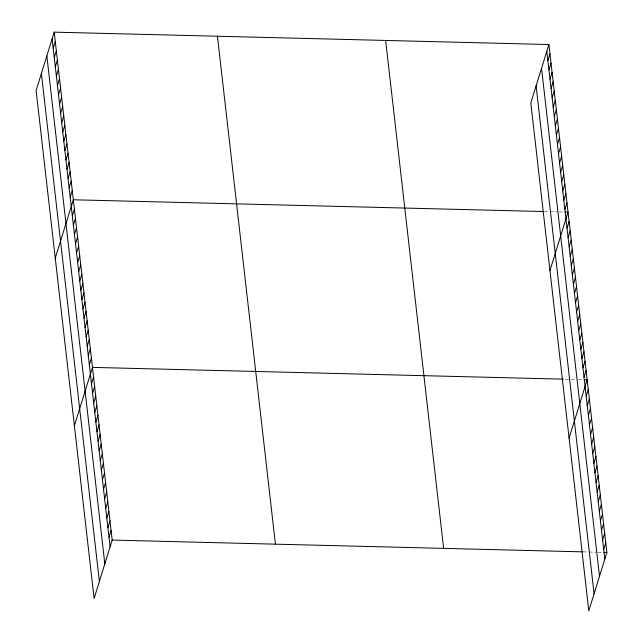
<?xml version="1.0" encoding="UTF-8"?>
<svg xmlns="http://www.w3.org/2000/svg" width="643" height="643" viewBox="0 0 643 643"><rect width="100%" height="100%" fill="white"/><g stroke="black" fill="none" stroke-linecap="round" stroke-linejoin="round"><path stroke-width="0.48" stroke-dasharray="3.21 2.41" d="M544.283 211.547L549.235 211.676M550.223 211.7L557.143 211.869M559.129 211.917L564.072 212.045M565.398 379.217L575.292 379.466M578.258 379.539L583.209 379.659M583.129 551.863L588.08 551.991M589.068 552.015L595.989 552.184M597.974 552.233L602.917 552.361"/><path stroke-width="0.96" d="M54.197 32.15L36.121 90.542L94.103 598.472L112.179 540.08L54.197 32.15L548.897 44.528L606.879 552.458L588.803 610.85L530.821 102.92L548.897 44.528M53.184 48.177L55.266 41.465M54.245 57.484L56.327 50.773M55.314 66.8L57.388 60.088M56.375 76.107L58.449 69.396M57.436 85.423L59.518 78.711M58.497 94.73L60.579 88.027M59.566 104.045L61.64 97.334M60.627 113.361L62.701 106.65M61.688 122.668L63.77 115.957M62.749 131.984L64.83 125.272M63.818 141.291L65.891 134.58M64.879 150.607L66.952 143.895M65.94 159.922L68.021 153.211M67.001 169.23L69.082 162.518M68.07 178.545L70.143 171.834M69.131 187.852L71.204 181.141M70.191 197.168L72.273 190.457M55.258 258.156L73.334 199.772L543.295 211.523M72.321 215.791L74.395 209.079M73.382 225.106L75.456 218.395M74.443 234.414L76.525 227.702M75.504 243.729L77.586 237.018M76.573 253.037L78.647 246.325M77.634 262.352L79.708 255.641M78.695 271.667L80.777 264.956M79.756 280.975L81.838 274.264M80.825 290.29L82.899 283.579M81.886 299.598L83.96 292.886M82.947 308.913L85.029 302.202M84.008 318.221L86.09 311.517M85.077 327.536L87.151 320.825M86.138 336.852L88.212 330.14M87.199 346.159L89.281 339.448M88.26 355.475L90.341 348.763M89.329 364.782L91.402 358.071M74.387 425.779L92.463 367.386L563.421 379.169M91.483 383.694L93.565 376.983M92.576 393.283L94.658 386.572M93.677 402.88L95.751 396.168M94.77 412.476L96.844 405.765M95.863 422.065L97.945 415.354M96.956 431.662L99.038 424.951M98.057 441.259L100.131 434.547M99.151 450.856L101.224 444.144M100.244 460.444L102.325 453.733M101.337 470.041L103.419 463.33M102.438 479.638L104.512 472.926M103.531 489.227L105.605 482.515M104.624 498.823L106.706 492.112M105.717 508.42L107.799 501.709M106.818 518.009L108.892 511.298M107.911 527.606L109.985 520.894M109.005 537.202L111.086 530.491M547.884 60.546L549.958 53.835M548.945 69.862L551.019 63.151M550.006 79.169L552.088 72.458M551.067 88.485L553.149 81.774M552.136 97.8L554.21 91.089M553.197 107.108L555.271 100.396M554.258 116.423L556.34 109.712M555.319 125.731L557.401 119.019M556.388 135.046L558.462 128.335M557.449 144.353L559.523 137.65M558.51 153.669L560.592 146.958M559.571 162.984L561.652 156.273M560.64 172.292L562.713 165.581M561.701 181.607L563.774 174.896M562.762 190.915L564.843 184.203M563.823 200.23L565.904 193.519M564.892 209.546L566.965 202.834M549.958 270.534L568.026 212.142L565.06 212.069M567.013 228.169L569.095 221.457M568.074 237.476L570.156 230.765M569.143 246.791L571.217 240.08M570.204 256.099L572.278 249.396M571.265 265.414L573.347 258.703M572.326 274.73L574.408 268.018M573.395 284.037L575.469 277.326M574.456 293.353L576.53 286.641M575.517 302.66L577.599 295.949M576.578 311.976L578.66 305.264M577.647 321.291L579.721 314.58M578.708 330.598L580.782 323.887M579.769 339.914L581.851 333.203M580.83 349.221L582.912 342.51M581.899 358.537L583.973 351.825M582.96 367.844L585.034 361.141M584.021 377.16L586.103 370.448M569.087 438.156L587.163 379.764L584.198 379.683M586.183 396.064L588.257 389.353M587.276 405.661L589.35 398.949M588.369 415.257L590.451 408.546M589.462 424.846L591.544 418.135M590.563 434.443L592.637 427.732M591.656 444.04L593.73 437.328M592.75 453.628L594.831 446.925M593.851 463.225L595.924 456.514M594.944 472.822L597.017 466.111M596.037 482.419L598.119 475.707M597.13 492.008L599.212 485.296M598.231 501.604L600.305 494.893M599.324 511.201L601.398 504.49M600.417 520.79L602.499 514.078M601.51 530.387L603.592 523.675M602.612 539.983L604.685 533.272M603.705 549.572L605.778 542.861M112.179 540.08L582.14 551.839M603.906 552.385L606.879 552.458M546.815 51.239L604.798 559.169M541.543 68.295L599.517 576.224M536.101 85.865L594.084 593.794M385.647 40.445L443.63 548.375M217.447 36.233L275.429 544.171M52.123 38.861L110.098 546.791M46.843 55.917L104.825 563.847M41.401 73.487L99.384 581.417"/></g></svg>
